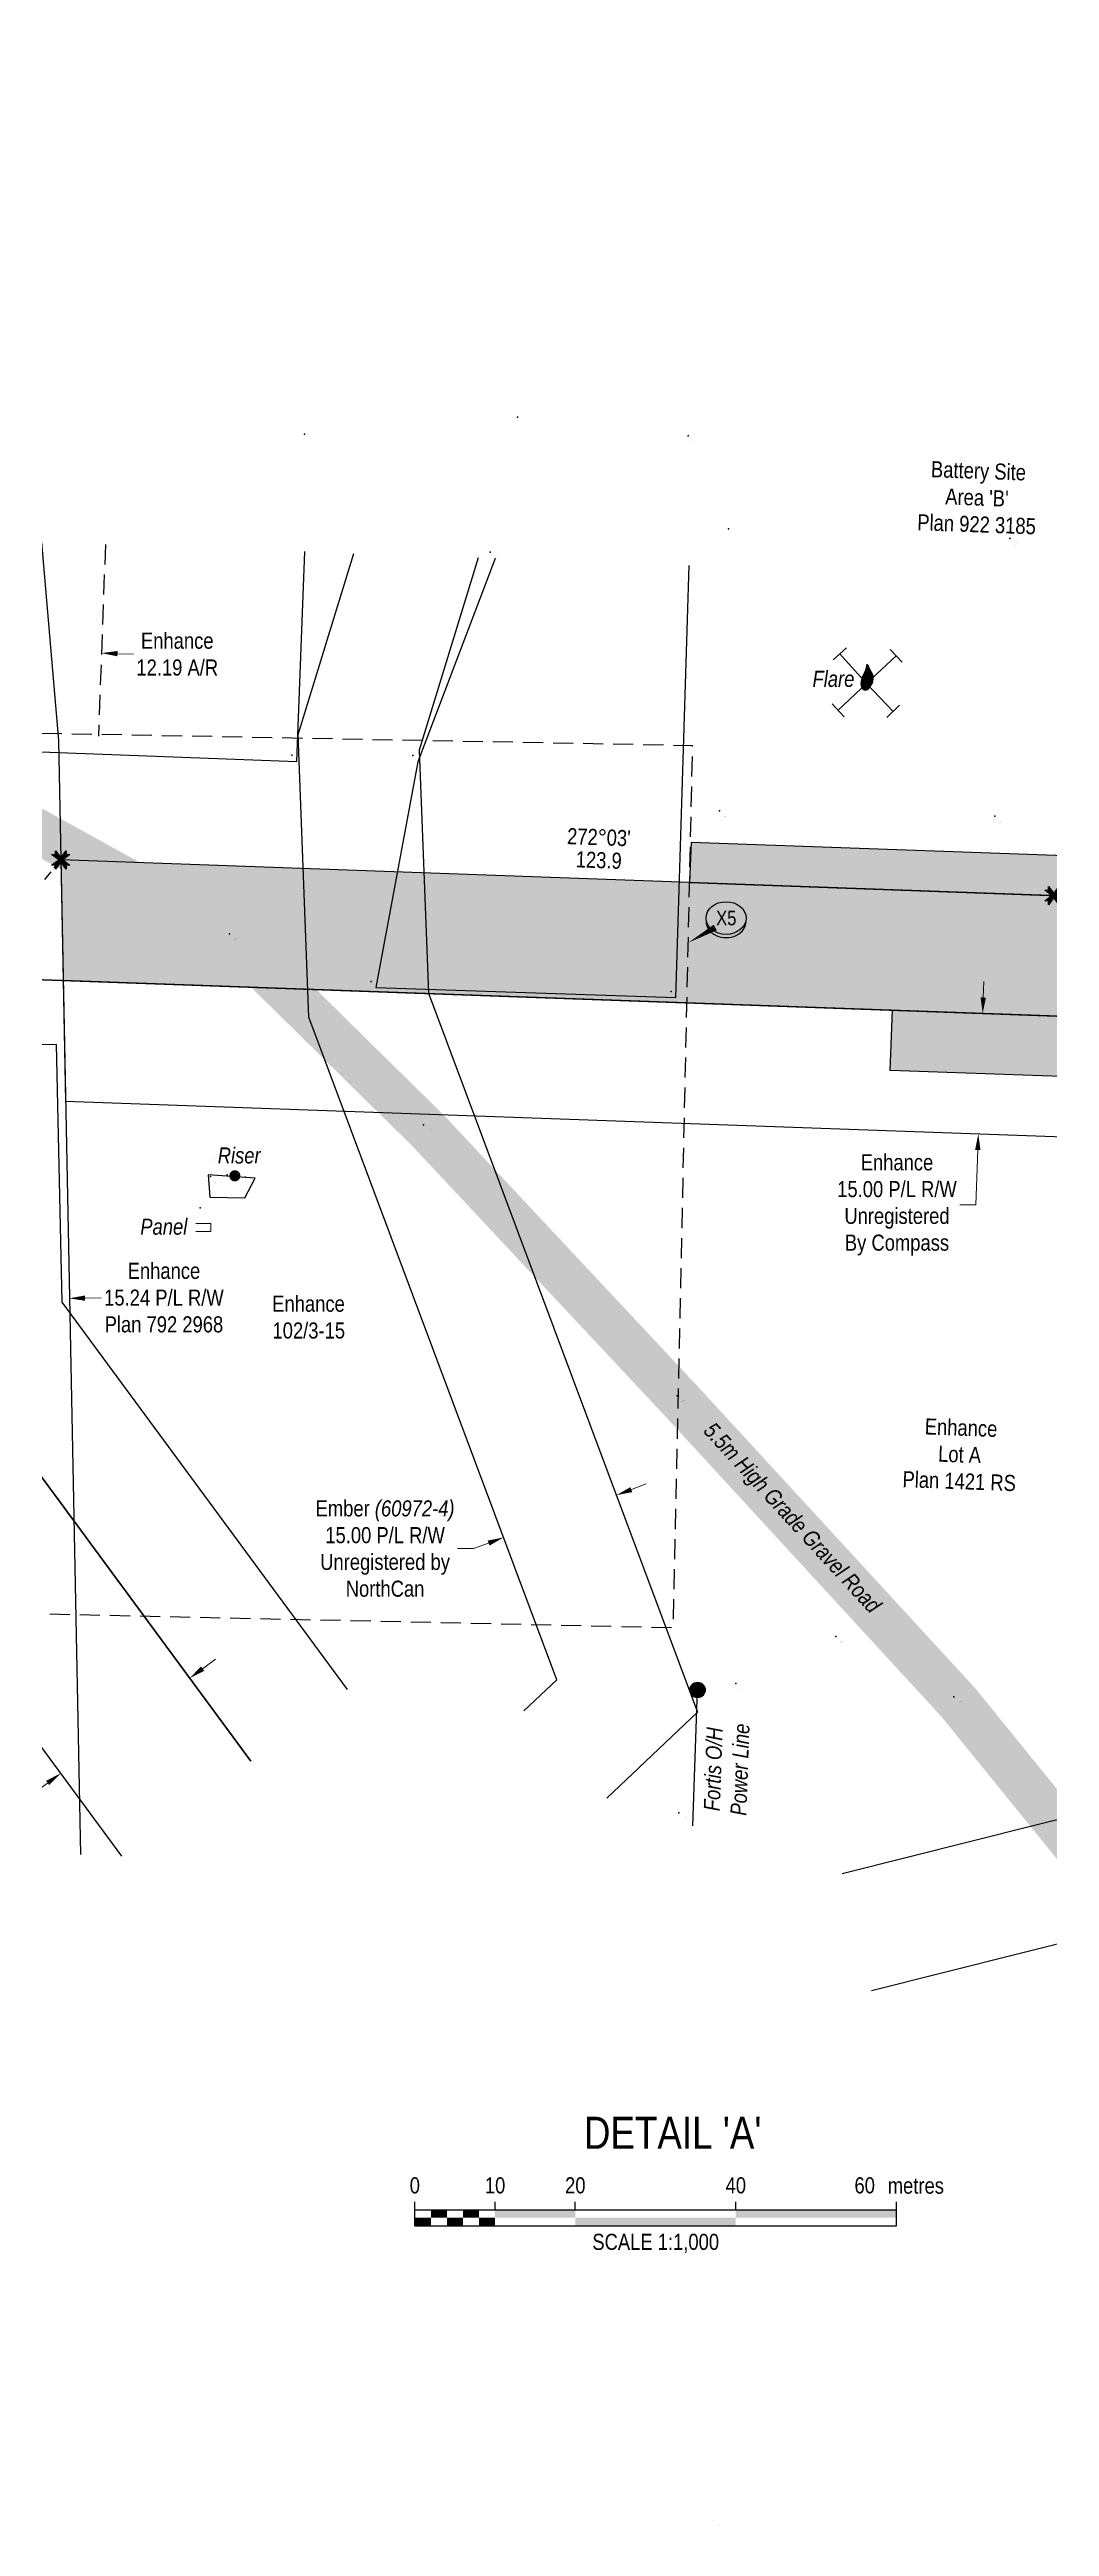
# Model space of a CAD drawing. Extents: x 337432 to 345408, y 5808486 to 5816348.
# Drawn here: x 340868 to 341491, y 5810465 to 5812008 of the extents above; entities that cross this region are included whole.
import ezdxf
from ezdxf.enums import TextEntityAlignment as Align

# ---------------------------------------------------------------- set-up
doc = ezdxf.new("R2010")
doc.units = 0
doc.header["$LTSCALE"] = 5
doc.header["$PDSIZE"] = 0.5
for name, pattern in [('foc-ACCESSROAD', [3.75, 2.5, -1.25]), ('foc-TIELINE', [1.875, 1.25, -0.625]), ('POWERLINE5', [7.8, 2.4, -0.6, 0.6, -0.6, 0.6, -0.6, 2.4])]:
    doc.linetypes.add(name, pattern=pattern)
doc.layers.get('Defpoints').update_dxf_attribs({"color": 9})
for name, color, linetype in [('AS-FENCE', 48, 'foc-FENCE'), ('AS-POWER', 104, 'foc-POWER'), ('AS-POWER-EXISTING', 72, 'POWERLINE5'), ('AS-POWER-T', 104, 'Continuous'), ('AS-ROADS', 254, 'Continuous'), ('AS-SYMBOL', 7, 'Continuous'), ('C-AR', 13, 'foc-ACCESSROAD'), ('C-RW', 13, 'Continuous'), ('C-WS', 13, 'foc-ACCESSROAD'), ('DETAIL-T', 7, 'Continuous'), ('F-RW', 190, 'Continuous'), ('L-BD1', 253, 'Continuous'), ('L-MON', 1, 'Continuous'), ('L-TIE', 7, 'foc-TIELINE'), ('L-TITLEDB', 4, 'Continuous'), ('L-TITLEDB-T', 4, 'Continuous'), ('P-CROSSINGS', 250, 'Continuous'), ('P-IOP2', 10, 'Continuous'), ('P-IOP2-H', 21, 'Continuous'), ('P-LTO2', 14, 'Continuous'), ('P-PROPOSED', 10, 'Continuous'), ('P-PROPOSED-H', 21, 'Continuous'), ('P-TEMP-H2', 41, 'Continuous'), ('P-TEMP-H3', 41, 'Continuous'), ('P-TEMP_WORKSPACE2', 46, 'Continuous'), ('P-TEMP_WORKSPACE3', 46, 'Continuous')]:
    doc.layers.add(name, color=color, linetype=linetype)
for name, color, linetype, lineweight in [('AS-GENERAL', 48, 'Continuous', 18), ('C-AR-T', 13, 'Continuous', 9), ('C-RW-T', 13, 'Continuous', 9), ('C-WS-T', 13, 'Continuous', 9), ('F-RW-T', 190, 'Continuous', 9), ('T-TEXT', 48, 'Continuous', 18)]:
    doc.layers.add(name, color=color, linetype=linetype, lineweight=lineweight)
for name, color, linetype, plot in [('Z-DESCRIPTION-1409-18', 21, 'Continuous', False), ('Z-ELEVATION-1409-18', 21, 'Continuous', False), ('Z-MSPOINT-1409-18', 21, 'Continuous', False), ('Z-POINTNUMBER-1409-18', 21, 'Continuous', False)]:
    doc.layers.add(name, color=color, linetype=linetype, plot=plot)
doc.styles.add('80', font='', dxfattribs={"height": 10})
doc.styles.add('80CG', font='', dxfattribs={"height": 10})
doc.styles.add('80L', font='', dxfattribs={"height": 10})
doc.styles.add('80LS', font='', dxfattribs={"height": 10})
doc.styles.add('Crossing', font='', dxfattribs={"height": 10})
doc.styles.add('DESCRIPTION', font='', dxfattribs={"height": 2.5})
doc.styles.add('ELEVATION', font='', dxfattribs={"height": 2.5})
doc.styles.add('foc-LtypeFont', font='', dxfattribs={"height": 7.35})
doc.styles.add('POINTNUMBER', font='', dxfattribs={"height": 2.5})
doc.styles.get('80').set_extended_font_data('Arial Narrow')
doc.styles.get('80CG').set_extended_font_data('Arial Narrow')
doc.styles.get('80L').set_extended_font_data('Arial Narrow')
doc.styles.get('80LS').set_extended_font_data('Arial Narrow', italic=True)
doc.styles.get('Crossing').set_extended_font_data('Arial Narrow')
doc.styles.get('DESCRIPTION').set_extended_font_data('Arial Narrow')
doc.styles.get('ELEVATION').set_extended_font_data('Arial Narrow')
doc.styles.get('foc-LtypeFont').set_extended_font_data('Arial Narrow')
doc.styles.get('POINTNUMBER').set_extended_font_data('Arial Narrow')
doc.linetypes.add('foc-FENCE', pattern='A,10,-1,["X",foc-LtypeFont,S=0.2,R=0,X=-0.625,Y=-0.75],-1.24', length=12.24)
doc.linetypes.add('foc-POWER', pattern='A,6,-1,["P",foc-LtypeFont,S=0.2,R=0,X=-0.625,Y=-0.75],-1.24,4', length=12.24)
doc.dimstyles.new('Compass 5 000', dxfattribs={"dimscale": 5, "dimtxt": 9, "dimasz": 2, "dimexe": 0.2, "dimexo": 0.0625, "dimgap": 0.5, "dimtad": 0, "dimtih": 1, "dimtoh": 1, "dimzin": 0, "dimdsep": 46, "dimtxsty": '80CG', "dimcen": 0.1, "dimse1": 1, "dimse2": 1, "dimclrd": 256, "dimclrt": 256, "dimaunit": 1, "dimadec": 4, "dimazin": 0, "dimtfac": 0.06, "dimtofl": 0, "dimtmove": 0, "dimatfit": 1, "dimfxl": 0.2, "dimtolj": 1, "dimtzin": 0, "dimlwd": -1, "dimarcsym": 0})

# ---------------------------------------------------------------- blocks, each defined once
blk = doc.blocks.new('POWERPOLE')
h = blk.add_hatch(color=255)
edge = h.paths.add_edge_path()
edge.add_arc((0, 0), 0.96, 0, 360)
at = {"linetype": 'Continuous'}
for p, q in [((0.68, -0.68), (-0.68, 0.68)), ((-0.68, -0.68), (0.68, 0.68))]:
    blk.add_line(p, q, dxfattribs=at)
blk.add_circle((0, 0), 0.96, dxfattribs=at)
blk = doc.blocks.new('*D263')
at = {"layer": 'C-RW-T', "transparency": 16777216}
for p, q in [((340793.8, 5811228.5), (340783.8, 5811228.3)), ((340889.8, 5811230.4), (340899.8, 5811230.6))]:
    blk.add_line(p, q, dxfattribs=at)
for points in [[(340793.7, 5811230.1), (340793.8, 5811226.8), (340803.8, 5811228.7)], [(340889.8, 5811232), (340889.8, 5811228.7), (340879.8, 5811230.2)]]:
    blk.add_solid(points, dxfattribs=at)
at = {"layer": 'Defpoints', "color": 0, "transparency": 16777216}
for p in [(340803.8, 5811228.7), (340809.2, 5810958.1), (340885.2, 5810959.6)]:
    blk.add_point(p, dxfattribs=at)
at = {"layer": 'C-RW-T', "transparency": 16777216, "insert": (340938.9, 5811230.6), "char_height": 10, "attachment_point": 5, "style": '80CG', "bg_fill": 3, "box_fill_scale": 1.1, "bg_fill_color": 256, "bg_fill_true_color": 13158600, "bg_fill_transparency": 0}
blk.add_mtext('\\A1;Enhance\\P15.24 P/L R/W\\PPlan 792 2968', dxfattribs=at)
blk = doc.blocks.new('*D259')
at = {"layer": 'C-RW-T', "transparency": 16777216}
for p, q in [((340963, 5810999.5), (340971, 5811005.4)), ((340866.4, 5810928.3), (340782.9, 5810866.7)), ((340782.9, 5810866.7), (340772.9, 5810866.7))]:
    blk.add_line(p, q, dxfattribs=at)
for points in [[(340962, 5811000.9), (340964, 5810998.2), (340954.9, 5810993.6)], [(340865.4, 5810929.7), (340867.4, 5810927), (340874.5, 5810934.3)]]:
    blk.add_solid(points, dxfattribs=at)
at = {"layer": 'Defpoints', "color": 0, "transparency": 16777216}
for p in [(340954.9, 5810993.6), (341010.5, 5810918.2), (340930, 5810858.9)]:
    blk.add_point(p, dxfattribs=at)
at = {"layer": 'C-RW-T', "transparency": 16777216, "insert": (340733.3, 5810866.7), "char_height": 10, "attachment_point": 5, "style": '80CG', "bg_fill": 3, "box_fill_scale": 1.1, "bg_fill_color": 256, "bg_fill_true_color": 13158600, "bg_fill_transparency": 0}
blk.add_mtext('\\A1;Enhance\\P20.00 P/L R/W\\PPlan 202 2628', dxfattribs=at)
blk = doc.blocks.new('*D260')
at = {"layer": 'C-RW-T', "transparency": 16777216}
for p, q in [((341449.4, 5811417.6), (341449.8, 5811427.6)), ((341446, 5811322.7), (341444.8, 5811288.4)), ((341444.8, 5811288.4), (341434.8, 5811288.4))]:
    blk.add_line(p, q, dxfattribs=at)
for points in [[(341447.8, 5811417.7), (341451.1, 5811417.5), (341449.1, 5811407.6)], [(341444.4, 5811322.7), (341447.7, 5811322.6), (341446.4, 5811332.7)]]:
    blk.add_solid(points, dxfattribs=at)
at = {"layer": 'Defpoints', "color": 0, "transparency": 16777216}
for p in [(341341.5, 5811411.5), (341449.1, 5811407.6), (341338.8, 5811336.5)]:
    blk.add_point(p, dxfattribs=at)
at = {"layer": 'C-RW-T', "transparency": 16777216, "insert": (341395.7, 5811288.4), "char_height": 10, "attachment_point": 5, "style": '80CG', "bg_fill": 3, "box_fill_scale": 1.1, "bg_fill_color": 256, "bg_fill_true_color": 13158600, "bg_fill_transparency": 0}
blk.add_mtext('\\A1;Enhance \\P15.00 P/L R/W\\PUnregistered \\PBy Compass', dxfattribs=at)
blk = doc.blocks.new('FLARE')
h = blk.add_hatch(color=255)
h.dxf.hatch_style = 1
h.paths.add_polyline_path([(0.16, 2.41, 0.114147), (0.13, 2.43), (0.11, 2.44, 0.261551), (0.01, 2.42), (0, 2.41, 0.131268), (-0.03, 2.37), (-0.04, 2.35, 0.041497), (-0.05, 2.33), (-0.05, 2.29, 0.015174), (-0.05, 2.29), (-0.06, 2.24, 0.004376), (-0.06, 2.24), (-0.07, 2.18), (-0.08, 2.11), (-0.09, 2.05), (-0.1, 1.98), (-0.12, 1.91), (-0.14, 1.83), (-0.17, 1.76), (-0.19, 1.68), (-0.22, 1.61), (-0.26, 1.53), (-0.29, 1.46), (-0.32, 1.39), (-0.36, 1.32), (-0.39, 1.25, 0.000505), (-0.39, 1.25), (-0.43, 1.18, 0.002398), (-0.43, 1.18), (-0.46, 1.1, 0.004177), (-0.46, 1.1), (-0.5, 1.03, 0.005735), (-0.5, 1.03), (-0.53, 0.95, 0.006994), (-0.53, 0.95), (-0.56, 0.87, 0.00791), (-0.57, 0.87), (-0.6, 0.78, 0.008323), (-0.6, 0.78), (-0.63, 0.69, 0.008095), (-0.63, 0.68), (-0.66, 0.59, 0.008067), (-0.66, 0.59), (-0.68, 0.49, 0.008387), (-0.68, 0.49), (-0.7, 0.39, 0.009056), (-0.71, 0.38), (-0.72, 0.28, 0.010123), (-0.72, 0.28), (-0.74, 0.18, 0.011689), (-0.74, 0.18), (-0.75, 0.08, 0.013925), (-0.75, 0.08), (-0.75, -0.02, 0.016488), (-0.75, -0.02), (-0.75, -0.11, 0.017255), (-0.75, -0.12), (-0.74, -0.2, 0.01735), (-0.74, -0.2), (-0.73, -0.28, 0.017311), (-0.73, -0.29), (-0.71, -0.36, 0.01715), (-0.71, -0.36), (-0.69, -0.43, 0.016886), (-0.69, -0.44), (-0.66, -0.5, 0.016546), (-0.66, -0.5), (-0.63, -0.56, 0.016164), (-0.63, -0.56), (-0.6, -0.61, 0.016329), (-0.6, -0.62), (-0.57, -0.66, 0.018828), (-0.57, -0.67), (-0.54, -0.71, 0.022087), (-0.53, -0.71), (-0.5, -0.75, 0.025345), (-0.49, -0.76), (-0.46, -0.78, 0.028234), (-0.45, -0.79), (-0.42, -0.82, 0.030298), (-0.41, -0.82), (-0.37, -0.84, 0.031129), (-0.36, -0.85), (-0.32, -0.86, 0.030544), (-0.31, -0.87), (-0.27, -0.88, 0.028465), (-0.26, -0.88), (-0.22, -0.89, 0.025311), (-0.21, -0.89), (-0.16, -0.89, 0.02283), (-0.15, -0.89), (-0.11, -0.89, 0.021226), (-0.1, -0.89), (-0.05, -0.88, 0.020401), (-0.04, -0.88), (0, -0.87, 0.020299), (0.01, -0.87), (0.05, -0.85, 0.020911), (0.06, -0.85), (0.11, -0.83, 0.022277), (0.11, -0.83), (0.15, -0.81, 0.023712), (0.16, -0.8), (0.2, -0.78, 0.022408), (0.21, -0.78), (0.24, -0.75, 0.01993), (0.25, -0.74), (0.28, -0.72, 0.017146), (0.28, -0.71), (0.31, -0.68, 0.014211), (0.32, -0.68), (0.35, -0.64, 0.011221), (0.35, -0.64), (0.37, -0.61, 0.008212), (0.38, -0.61), (0.4, -0.57, 0.005172), (0.4, -0.57), (0.42, -0.54, 0.002523), (0.43, -0.54), (0.45, -0.5, 0.001671), (0.45, -0.5), (0.47, -0.47, 0.001229), (0.47, -0.47), (0.49, -0.44, 0.00075), (0.49, -0.44), (0.51, -0.41, 0.00026), (0.51, -0.41), (0.54, -0.37), (0.56, -0.34), (0.58, -0.3), (0.61, -0.27), (0.63, -0.23, 0.001311), (0.63, -0.23), (0.66, -0.19, 0.003726), (0.66, -0.19), (0.69, -0.15, 0.006065), (0.69, -0.14), (0.72, -0.1, 0.008452), (0.72, -0.1), (0.74, -0.05, 0.010991), (0.75, -0.05), (0.77, 0, 0.013767), (0.77, 0), (0.79, 0.05, 0.016839), (0.8, 0.05), (0.81, 0.1, 0.019104), (0.82, 0.11), (0.83, 0.15, 0.016987), (0.83, 0.16), (0.84, 0.21, 0.013636), (0.84, 0.21), (0.85, 0.26, 0.010244), (0.85, 0.27), (0.86, 0.31, 0.006846), (0.86, 0.32), (0.86, 0.37, 0.003419), (0.86, 0.37), (0.86, 0.41), (0.87, 0.46), (0.87, 0.5), (0.88, 0.54), (0.88, 0.59), (0.89, 0.63, 0.001278), (0.89, 0.63), (0.89, 0.67, 0.004735), (0.89, 0.67), (0.9, 0.71, 0.008354), (0.9, 0.72), (0.9, 0.76, 0.012059), (0.9, 0.76), (0.9, 0.8, 0.015712), (0.9, 0.81), (0.9, 0.85, 0.018457), (0.9, 0.85), (0.9, 0.89, 0.018102), (0.9, 0.9), (0.89, 0.94, 0.016533), (0.89, 0.95), (0.88, 0.99, 0.014576), (0.88, 0.99), (0.87, 1.03, 0.012435), (0.86, 1.04), (0.85, 1.08, 0.010283), (0.85, 1.09), (0.83, 1.13, 0.00824), (0.83, 1.13), (0.81, 1.18, 0.00638), (0.81, 1.18), (0.78, 1.23, 0.004735), (0.78, 1.23), (0.76, 1.29, 0.003388), (0.75, 1.29), (0.73, 1.34, 0.002345), (0.73, 1.34), (0.7, 1.4, 0.001492), (0.7, 1.4), (0.67, 1.46, 0.000746), (0.67, 1.46), (0.63, 1.51), (0.6, 1.57), (0.57, 1.62), (0.55, 1.68), (0.52, 1.73), (0.49, 1.78), (0.47, 1.83), (0.45, 1.87), (0.42, 1.92), (0.4, 1.97), (0.38, 2.02), (0.35, 2.08, 0.000332), (0.35, 2.08), (0.33, 2.13, 0.001849), (0.33, 2.13), (0.3, 2.19, 0.0038), (0.3, 2.19), (0.27, 2.24, 0.006473), (0.27, 2.24), (0.25, 2.29, 0.010865), (0.24, 2.3), (0.22, 2.34, 0.019524), (0.22, 2.34), (0.19, 2.38, 0.041077), (0.18, 2.39)])
at = {"color": 48, "flags": 128}
for points in [[(0.11, -0.72), (0.07, -0.74), (0.03, -0.76), (-0.02, -0.77), (-0.07, -0.78), (-0.11, -0.79), (-0.16, -0.79), (-0.2, -0.79), (-0.25, -0.78), (-0.29, -0.77), (-0.32, -0.76), (-0.36, -0.74), (-0.4, -0.71), (-0.43, -0.68), (-0.46, -0.65), (-0.49, -0.61), (-0.52, -0.56), (-0.54, -0.51), (-0.57, -0.46), (-0.59, -0.4), (-0.61, -0.33), (-0.63, -0.26), (-0.64, -0.19), (-0.65, -0.11), (-0.65, -0.02), (-0.65, 0.07), (-0.64, 0.17), (-0.63, 0.27), (-0.61, 0.36), (-0.58, 0.46), (-0.56, 0.56), (-0.53, 0.66), (-0.5, 0.75), (-0.47, 0.83), (-0.44, 0.91), (-0.41, 0.99), (-0.37, 1.06), (-0.34, 1.13), (-0.3, 1.2), (-0.27, 1.27), (-0.23, 1.34), (-0.2, 1.42), (-0.16, 1.49), (-0.13, 1.57), (-0.1, 1.65), (-0.07, 1.73), (-0.04, 1.8), (-0.02, 1.88), (0, 1.96), (0.01, 2.03), (0.02, 2.1), (0.03, 2.17), (0.04, 2.22), (0.05, 2.27), (0.05, 2.31), (0.06, 2.34), (0.08, 2.35), (0.09, 2.34), (0.11, 2.32), (0.13, 2.29), (0.16, 2.25), (0.18, 2.2), (0.21, 2.14), (0.24, 2.09), (0.26, 2.03), (0.29, 1.98), (0.31, 1.93), (0.33, 1.88), (0.36, 1.83), (0.38, 1.78), (0.41, 1.73), (0.43, 1.68), (0.46, 1.63), (0.49, 1.58), (0.52, 1.52), (0.55, 1.47), (0.58, 1.41), (0.61, 1.35), (0.64, 1.3), (0.67, 1.24), (0.69, 1.19), (0.72, 1.14), (0.74, 1.09), (0.75, 1.05), (0.77, 1), (0.78, 0.96), (0.79, 0.92), (0.8, 0.88), (0.8, 0.84), (0.8, 0.8), (0.8, 0.76), (0.8, 0.72), (0.79, 0.68), (0.79, 0.64), (0.78, 0.6), (0.78, 0.56), (0.77, 0.51), (0.77, 0.47), (0.76, 0.42), (0.76, 0.37), (0.76, 0.33), (0.75, 0.28), (0.74, 0.23), (0.73, 0.18), (0.72, 0.13), (0.7, 0.09), (0.68, 0.04), (0.66, 0), (0.63, -0.05), (0.61, -0.09), (0.58, -0.13), (0.55, -0.17), (0.53, -0.21), (0.5, -0.25), (0.48, -0.28), (0.45, -0.32), (0.43, -0.35), (0.41, -0.38), (0.39, -0.42), (0.37, -0.45), (0.34, -0.48), (0.32, -0.51), (0.3, -0.55), (0.27, -0.58), (0.24, -0.61), (0.21, -0.64), (0.18, -0.67), (0.15, -0.7)], [(0.02, -0.75), (-0.01, -0.76), (-0.03, -0.77), (-0.05, -0.78), (-0.08, -0.78), (-0.11, -0.79), (-0.13, -0.79), (-0.16, -0.79), (-0.18, -0.78), (-0.2, -0.78), (-0.23, -0.77), (-0.25, -0.76), (-0.26, -0.74), (-0.28, -0.73), (-0.3, -0.71), (-0.32, -0.69), (-0.33, -0.66), (-0.35, -0.63), (-0.36, -0.6), (-0.37, -0.57), (-0.39, -0.53), (-0.4, -0.49), (-0.4, -0.45), (-0.41, -0.41), (-0.41, -0.36), (-0.41, -0.31), (-0.4, -0.25), (-0.39, -0.2), (-0.38, -0.14), (-0.37, -0.09), (-0.36, -0.03), (-0.34, 0.02), (-0.32, 0.07), (-0.31, 0.12), (-0.29, 0.16), (-0.27, 0.21), (-0.25, 0.25), (-0.23, 0.29), (-0.21, 0.33), (-0.19, 0.37), (-0.17, 0.41), (-0.15, 0.45), (-0.14, 0.49), (-0.12, 0.53), (-0.1, 0.58), (-0.08, 0.62), (-0.07, 0.66), (-0.06, 0.71), (-0.05, 0.75), (-0.04, 0.79), (-0.03, 0.83), (-0.03, 0.87), (-0.02, 0.9), (-0.02, 0.93), (-0.01, 0.95), (-0.01, 0.96), (0, 0.97), (0.01, 0.96), (0.02, 0.95), (0.03, 0.94), (0.04, 0.91), (0.06, 0.88), (0.07, 0.86), (0.09, 0.82), (0.1, 0.79), (0.12, 0.76), (0.13, 0.74), (0.14, 0.71), (0.16, 0.68), (0.17, 0.65), (0.18, 0.63), (0.2, 0.6), (0.21, 0.57), (0.23, 0.54), (0.25, 0.51), (0.26, 0.47), (0.28, 0.44), (0.3, 0.41), (0.31, 0.38), (0.33, 0.35), (0.34, 0.32), (0.36, 0.29), (0.37, 0.27), (0.38, 0.24), (0.39, 0.22), (0.39, 0.19), (0.4, 0.17), (0.4, 0.15), (0.41, 0.13), (0.41, 0.1), (0.41, 0.08), (0.4, 0.06), (0.4, 0.04), (0.4, 0.01), (0.39, -0.01), (0.39, -0.03), (0.39, -0.06), (0.39, -0.08), (0.38, -0.11), (0.38, -0.14), (0.38, -0.16), (0.38, -0.19), (0.37, -0.22), (0.37, -0.24), (0.36, -0.27), (0.35, -0.3), (0.34, -0.32), (0.32, -0.35), (0.31, -0.37), (0.3, -0.4), (0.28, -0.42), (0.27, -0.44), (0.25, -0.46), (0.24, -0.48), (0.22, -0.5), (0.21, -0.52), (0.2, -0.54), (0.19, -0.56), (0.17, -0.58), (0.16, -0.6), (0.15, -0.61), (0.14, -0.63), (0.12, -0.65), (0.11, -0.67), (0.09, -0.69), (0.08, -0.7), (0.06, -0.72), (0.04, -0.74)]]:
    blk.add_lwpolyline(points, close=True, dxfattribs=at)
blk = doc.blocks.new('TEMP')
h = blk.add_hatch(color=255)
h.dxf.hatch_style = 1
h.paths.add_polyline_path([(0, 0.25), (-0.67, 1.15), (-0.67, 0.67), (-1.15, 0.67), (-0.25, 0), (-1.15, -0.67), (-0.67, -0.67), (-0.67, -1.15), (0, -0.25), (0.67, -1.15), (0.67, -0.67), (1.15, -0.67), (0.25, 0), (1.15, 0.67), (0.67, 0.67), (0.67, 1.15)])
h.paths.add_polyline_path([(0.57, 0.85), (0.57, 0.57), (0.85, 0.57), (0.08, 0), (0.85, -0.57), (0.57, -0.57), (0.57, -0.85), (0, -0.08), (-0.57, -0.85), (-0.57, -0.57), (-0.85, -0.57), (-0.08, 0), (-0.85, 0.57), (-0.57, 0.57), (-0.57, 0.85), (0, 0.08)], flags=16)
h = blk.add_hatch(color=1)
h.dxf.hatch_style = 1
h.paths.add_polyline_path([(0, 0.08), (-0.57, 0.85), (-0.57, 0.57), (-0.85, 0.57), (-0.08, 0), (-0.85, -0.57), (-0.57, -0.57), (-0.57, -0.85), (0, -0.08), (0.57, -0.85), (0.57, -0.57), (0.85, -0.57), (0.08, 0), (0.85, 0.57), (0.57, 0.57), (0.57, 0.85)])
at = {"color": 1}
for p, q in [((-0.08, 0), (0.08, 0)), ((0, 0.08), (0, -0.08))]:
    blk.add_line(p, q, dxfattribs=at)
at = {"color": 255, "flags": 128}
blk.add_lwpolyline([(-0.25, 0), (-1.15, 0.67), (-0.67, 0.67), (-0.67, 1.15), (0, 0.25), (0.67, 1.15), (0.67, 0.67), (1.15, 0.67), (0.25, 0), (1.15, -0.67), (0.67, -0.67), (0.67, -1.15), (0, -0.25), (-0.67, -1.15), (-0.67, -0.67), (-1.15, -0.67)], close=True, dxfattribs=at)
at = {"color": 1, "flags": 128}
blk.add_lwpolyline([(-0.08, 0), (-0.85, 0.57), (-0.57, 0.57), (-0.57, 0.85), (0, 0.08), (0.57, 0.85), (0.57, 0.57), (0.85, 0.57), (0.08, 0), (0.85, -0.57), (0.57, -0.57), (0.57, -0.85), (0, -0.08), (-0.57, -0.85), (-0.57, -0.57), (-0.85, -0.57)], close=True, dxfattribs=at)
blk = doc.blocks.new('xing2')
h = blk.add_hatch(color=50)
h.dxf.hatch_style = 1
edge = h.paths.add_edge_path()
edge.add_ellipse((0, 0), major_axis=(-12.5, 0), ratio=0.816297, start_angle=0, end_angle=360)
h = blk.add_hatch(color=250)
h.dxf.hatch_style = 1
edge = h.paths.add_edge_path()
edge.add_ellipse((0, -2), major_axis=(-12.5, 0), ratio=0.816297, start_angle=0, end_angle=180)
edge.add_line((12.5, -2), (12.5, 0))
edge.add_ellipse((0, 0), major_axis=(-12.5, 0), ratio=0.816297, start_angle=0, end_angle=180, ccw=False)
edge.add_line((-12.5, 0), (-12.5, -2))
at = {"color": 250}
blk.add_ellipse((0, 0), major_axis=(-12.5, 0), ratio=0.816297, dxfattribs=at)
blk.add_ellipse((0, -2), major_axis=(-12.5, 0), ratio=0.816297, start_param=0, end_param=3.141593, dxfattribs=at)
at = {"color": 250, "style": 'Crossing'}
blk.add_attdef('CROSSING', text='', height=9, dxfattribs=at).set_placement((0.1, 0), align=Align.MIDDLE_CENTER)
at = {"color": 250, "style": 'Crossing', "flags": 1}
for tag, p in [('OWNER', (0.1, -12.5)), ('DESCRIPTION', (0.1, -25.8)), ('LOCATION', (0.1, -39.3)), ('DWG_REF', (0.1, -52.8))]:
    blk.add_attdef(tag, text='', height=9, dxfattribs=at).set_placement(p, align=Align.MIDDLE_CENTER)
blk = doc.blocks.new('*U47')
at = {"color": 72}
blk.add_line((0.82, 0.74), (-0.82, -0.74), dxfattribs=at)
at = {"layer": 'AS-SYMBOL', "color": 72, "flags": 128}
blk.add_lwpolyline([(3.32, -3.7), (0, 0)], dxfattribs=at)
blk = doc.blocks.new('*U58')
at = {"color": 72}
blk.add_line((-0.75, 0.8), (0.75, -0.8), dxfattribs=at)
at = {"layer": 'AS-SYMBOL', "color": 72, "flags": 128}
blk.add_lwpolyline([(3.54, 3.33), (0, 0)], dxfattribs=at)
blk = doc.blocks.new('*U59')
at = {"color": 72}
blk.add_line((-0.79, -0.76), (0.79, 0.76), dxfattribs=at)
at = {"layer": 'AS-SYMBOL', "color": 72, "flags": 128}
blk.add_lwpolyline([(-3.32, 3.46), (0, 0)], dxfattribs=at)
blk = doc.blocks.new('*U60')
at = {"color": 72}
blk.add_line((0.75, -0.8), (-0.75, 0.8), dxfattribs=at)
at = {"layer": 'AS-SYMBOL', "color": 72, "flags": 128}
blk.add_lwpolyline([(-3.69, -3.46), (0, 0)], dxfattribs=at)
blk = doc.blocks.new('RISER')
h = blk.add_hatch(color=255)
h.dxf.hatch_style = 1
edge = h.paths.add_edge_path()
edge.add_arc((0, 0), 0.7, 0, 360)
blk.add_hatch(color=48).paths.add_polyline_path([(0.58, -0.15), (-0.58, -0.15, 0.774597)])
at = {"color": 48}
blk.add_line((-0.58, -0.15), (0.58, -0.15), dxfattribs=at)
blk.add_circle((0, 0), 0.6, dxfattribs=at)
blk = doc.blocks.new('*D268')
at = {"layer": 'C-AR-T', "transparency": 16777216}
for p, q in [((340829.1, 5811634.7), (340819.1, 5811635)), ((340909.9, 5811631.7), (340919.9, 5811631.4))]:
    blk.add_line(p, q, dxfattribs=at)
for points in [[(340829.1, 5811636.3), (340829, 5811633), (340839, 5811634.3)], [(340910, 5811633.4), (340909.9, 5811630.1), (340900, 5811632.1)]]:
    blk.add_solid(points, dxfattribs=at)
at = {"layer": 'Defpoints', "color": 0, "transparency": 16777216}
for p in [(340838.6, 5811622.8), (340899.5, 5811620.6), (340900, 5811632.1)]:
    blk.add_point(p, dxfattribs=at)
at = {"layer": 'C-AR-T', "transparency": 16777216, "insert": (340947.2, 5811631.4), "char_height": 10, "attachment_point": 5, "style": '80CG'}
blk.add_mtext('\\A1;Enhance\\P12.19 A/R', dxfattribs=at)
blk = doc.blocks.new('*D271')
at = {"layer": 'Defpoints', "color": 0, "transparency": 16777216}
for p in [(341150.6, 5811081.3), (341228.9, 5811085.8), (341158.7, 5811059.5)]:
    blk.add_point(p, dxfattribs=at)
at = {"layer": 'F-RW-T', "transparency": 16777216}
for p, q in [((341230.2, 5811111.1), (341239.5, 5811114.6)), ((341131.8, 5811074.3), (341121.8, 5811074.3)), ((341141.2, 5811077.8), (341131.8, 5811074.3))]:
    blk.add_line(p, q, dxfattribs=at)
for points in [[(341229.6, 5811112.6), (341230.7, 5811109.5), (341220.8, 5811107.6)], [(341140.6, 5811079.3), (341141.8, 5811076.2), (341150.6, 5811081.3)]]:
    blk.add_solid(points, dxfattribs=at)
at = {"layer": 'F-RW-T', "transparency": 16777216, "insert": (341076.7, 5811074.3), "char_height": 10, "attachment_point": 5, "style": '80CG'}
blk.add_mtext('\\A1;Ember{\\fArial Narrow|b0|i1|c0|p34; (60972-4)}\\P15.00 P/L R/W\\PUnregistered by\\PNorthCan', dxfattribs=at)
blk = doc.blocks.new('*U32')
at = {"color": 0}
for p, q in [((-150, 0), (-150, 15)), ((-150, 10), (150.2, 10)), ((-150, 0), (150.2, 0)), ((-100, 10), (-100, 15)), ((-50, 10), (-50, 15)), ((50, 10), (50, 15)), ((150.2, 0), (150.2, 15))]:
    blk.add_line(p, q, dxfattribs=at)
for points in [[(-150, 5), (-140, 5), (-150, 0), (-140, 0)], [(-140, 10), (-130, 10), (-140, 5), (-130, 5)], [(-130, 5), (-120, 5), (-130, 0), (-120, 0)], [(-120, 10), (-110, 10), (-120, 5), (-110, 5)], [(-110, 5), (-100, 5), (-110, 0), (-100, 0)], [(-100, 10), (-50, 10), (-100, 5), (-50, 5)], [(-50, 5), (50, 5), (-50, 0), (50, 0)], [(50, 10), (150.2, 10), (50, 5), (150.2, 5)]]:
    blk.add_solid(points, dxfattribs=at)
at = {"color": 0, "style": '80'}
blk.add_text('metres', height=10, dxfattribs=at).set_placement((162.2, 20), align=Align.CENTER)
at = {"color": 0, "char_height": 10, "style": '80'}
for s, insert, attachment_point in [('0', (-150, 30.2), 2), ('10', (-100, 30.2), 2), ('20', (-50, 30.2), 2), ('40', (50, 30.2), 2), ('60', (136.7, 30.2), 3), ('SCALE 1:1,000', (0.1, -5), 2)]:
    blk.add_mtext(s, dxfattribs=dict(at, insert=insert, attachment_point=attachment_point))

msp = doc.modelspace()

# ---------------------------------------------------------------- hatches: boundary and pattern name
at = {"layer": 'P-IOP2-H'}
h = msp.add_hatch(color=256, dxfattribs=at)
h.dxf.hatch_style = 1
h.paths.add_polyline_path([(341633.875, 5811400.98), (341777.076, 5811395.837), (342005.283, 5811542.113), (342008.048, 5811623.084), (341983.089, 5811616.953), (341756.344, 5811471.614), (340874.604, 5811503.276), (340876.089, 5811428.191)])
at = {"layer": 'P-PROPOSED-H'}
h = msp.add_hatch(color=256, dxfattribs=at)
h.dxf.hatch_style = 1
h.paths.add_polyline_path([(341698.893, 5810656.513), (341773.841, 5810654.156), (341790.118, 5811157.223), (341633.875, 5811400.98), (341777.076, 5811395.837), (342013.07, 5811547.105), (342213.804, 5811596.417), (342442.996, 5811572.635), (342450.735, 5811647.219), (342208.575, 5811672.346), (341983.089, 5811616.953), (341756.344, 5811471.614), (340874.604, 5811503.276), (340876.089, 5811428.191), (341542.712, 5811404.253), (341714.417, 5811136.373)])
at = {"layer": 'P-TEMP-H2'}
h = msp.add_hatch(color=256, dxfattribs=at)
h.dxf.hatch_style = 1
h.paths.add_polyline_path([(341266.477, 5811489.205), (341645.465, 5811475.595), (341646.362, 5811500.574), (341267.374, 5811514.183)])
at = {"layer": 'P-TEMP-H3'}
h = msp.add_hatch(color=256, dxfattribs=at)
h.dxf.hatch_style = 1
h.paths.add_polyline_path([(341663.826, 5810732.288), (341676.568, 5811125.946), (341521.744, 5811367.49), (341391.496, 5811372.167), (341392.841, 5811409.635), (341542.712, 5811404.253), (341714.417, 5811136.373), (341701.298, 5810731.075)])

# ---------------------------------------------------------------- linework, layer by layer
at = {"layer": 'AS-FENCE', "flags": 128}
for points in [[(340598.085, 5811580.519), (341021.634, 5811564.612), (341026.791, 5811695.312)], [(341145.217, 5811691.001), (341097.059, 5811564.442), (341071.019, 5811423.842), (341257.919, 5811417.492), (341266.22, 5811686.595)]]:
    msp.add_lwpolyline(points, dxfattribs=at)
msp.add_lwpolyline([(340989.206, 5811292.888), (340995.665, 5811305.011), (340966.403, 5811307.148), (340967.545, 5811293.298)], close=True, dxfattribs=at)
at = {"layer": 'AS-GENERAL'}
msp.add_lwpolyline([(340956.705, 5811276.792), (340968.143, 5811276.811), (340968.151, 5811271.897), (340956.713, 5811271.878)], close=True, dxfattribs=at)
at = {"layer": 'AS-POWER', "flags": 128}
msp.add_lwpolyline([(341268.393, 5810901.64), (341271.379, 5810986.282)], dxfattribs=at)
at = {"layer": 'AS-ROADS', "const_width": 27.5, "flags": 128}
msp.add_lwpolyline([(340598.251, 5811546.413), (340770.099, 5811540.177), (340859.339, 5811521.592), (340982.764, 5811453.512), (341103.644, 5811334.517), (341261.629, 5811165.832), (341434.059, 5810978.357), (341526.709, 5810864.167), (341566.984, 5810746.802), (341567.86, 5810708.406)], dxfattribs=at)
at = {"layer": 'C-AR', "flags": 128}
msp.add_lwpolyline([(340902.422, 5811699.84), (340898.07, 5811580.316)], dxfattribs=at)
at = {"layer": 'C-RW', "flags": 128}
for points in [[(340862.648, 5811701.288), (340873.134, 5811577.572), (340886.861, 5810883.748)], [(340992.966, 5810942.007), (340800.934, 5811202.513), (340796.946, 5811386.726), (340796.946, 5811386.726), (340696.992, 5811384.562), (340696.992, 5811384.562), (340701.665, 5811168.684), (340912.49, 5810882.684)], [(341053.323, 5810986.499), (340875.386, 5811227.884), (340871.912, 5811388.349), (340796.946, 5811386.726), (340800.934, 5811202.513), (340992.966, 5810942.007)], [(342597.271, 5811182.047), (341361.57, 5810871.75)], [(342597.271, 5811182.047), (341361.57, 5810871.75)], [(341379.833, 5810799.024), (342615.533, 5811109.321)], [(341379.833, 5810799.024), (342615.533, 5811109.321)]]:
    msp.add_lwpolyline(points, dxfattribs=at)
msp.add_lwpolyline([(341542.712, 5811404.253), (340876.089, 5811428.191), (340877.575, 5811353.089), (341534.623, 5811329.495)], close=True, dxfattribs=at)
at = {"layer": 'C-WS', "flags": 128}
msp.add_lwpolyline([(340716.904, 5811584.793), (340703.074, 5811037.208), (341256.254, 5811025.116), (341268.354, 5811574.429)], close=True, dxfattribs=at)
at = {"layer": 'F-RW', "flags": 128}
for points in [[(341163.262, 5810973.278), (341183.728, 5810992.66), (341029.225, 5811405.384), (341022.578, 5811581.408), (341057.155, 5811694.207)], [(341134.734, 5811691.382), (341098.003, 5811571.558), (341103.715, 5811420.326), (341271.399, 5810972.392), (341214.833, 5810918.822)]]:
    msp.add_lwpolyline(points, dxfattribs=at)
at = {"layer": 'L-TIE'}
msp.add_line((340645.079, 5811222.473), (340874.604, 5811503.276), dxfattribs=at)
at = {"layer": 'L-TITLEDB', "flags": 128}
for points in [[(340862.075, 5811701.309), (340851.974, 5811429.057), (342000.014, 5811387.832), (342021.195, 5812008.044)], [(341976.742, 5810647.776), (342000.014, 5811387.832), (340851.974, 5811429.057), (340862.075, 5811701.309)]]:
    msp.add_lwpolyline(points, dxfattribs=at)
at = {"layer": 'P-CROSSINGS', "flags": 128}
msp.add_lwpolyline([(341265.651, 5811451.718, 0, 3.998, 0), (341282.452, 5811461.208, 1.999, 1.999, 0)], format="xyseb", dxfattribs=at)
at = {"layer": 'P-IOP2'}
msp.add_lwpolyline([(341633.875, 5811400.98), (341777.076, 5811395.837), (342005.283, 5811542.113), (342008.048, 5811623.084), (341983.089, 5811616.953), (341756.344, 5811471.614), (340874.604, 5811503.276), (340876.089, 5811428.191), (341633.875, 5811400.98)], close=True, dxfattribs=at)
at = {"layer": 'P-LTO2'}
msp.add_lwpolyline([(341633.875, 5811400.98), (341777.076, 5811395.837), (342005.283, 5811542.113), (342008.048, 5811623.084), (341983.089, 5811616.953), (341756.344, 5811471.614), (340874.604, 5811503.276), (340876.089, 5811428.191), (341633.875, 5811400.98)], close=True, dxfattribs=at)
at = {"layer": 'P-TEMP_WORKSPACE2'}
msp.add_lwpolyline([(341266.477, 5811489.205), (341645.465, 5811475.595), (341646.362, 5811500.574), (341267.374, 5811514.183)], close=True, dxfattribs=at)
at = {"layer": 'P-TEMP_WORKSPACE3'}
msp.add_lwpolyline([(341663.826, 5810732.288), (341676.568, 5811125.946), (341521.744, 5811367.49), (341391.496, 5811372.167), (341392.841, 5811409.635), (341542.712, 5811404.253), (341714.417, 5811136.373), (341701.298, 5810731.075)], close=True, dxfattribs=at)
at = {"layer": 'Z-MSPOINT-1409-18'}
for p in [(341159.195, 5811779.12, 4552.088), (341026.485, 5811768.547, 4550.548), (341265.604, 5811767.412, 4547.466), (341142.236, 5811694.951, 4550.502), (341290.65, 5811709.479, 4547.071), (341466.044, 5811703.462, 4544.71), (341373.754, 5811616.963, 4545.05), (341018.589, 5811568.437, 4553.404), (341094.031, 5811568.267, 4553.304), (341285.139, 5811533.759, 4547.386), (341456.752, 5811530.469, 4545.655), (340979.71, 5811457.312, 4556.42), (341067.985, 5811427.635, 4555.94), (341254.927, 5811421.284, 4551.318), (341100.617, 5811338.29, 4555.315), (340966.727, 5811319.976, 4558.226), (340983.416, 5811319.311, 4558.016), (340995.999, 5811317.791, 4557.566), (340967.847, 5811306.118, 4558.451), (340978.21, 5811307.098, 4558.956), (340989.517, 5811305.673, 4558.096), (340961.541, 5811286.499, 4558.201), (341258.638, 5811169.567, 4556.51), (341357.625, 5811019.619, 4558.201), (341295.236, 5810990.217, 4554.359), (341431.106, 5810982.05, 4558.221), (341259.803, 5810909.804, 4552.623)]:
    msp.add_point(p, dxfattribs=at)

# ---------------------------------------------------------------- block references
at = {"layer": 'AS-POWER-EXISTING', "xscale": 4.998911300000001, "yscale": 4.998911300000001, "zscale": 4.998911300000001}
msp.add_blockref('POWERPOLE', (341271.379, 5810986.282), dxfattribs=at)
at = {"layer": 'AS-SYMBOL'}
for name, p, xscale, yscale, zscale in [('*U47', (341360.102, 5811631.626), 5.000000000000043, 5.000000000000043, 5.000000000000043), ('*U60', (341395.173, 5811630.423), 5.000000000000043, 5.000000000000043, 5.000000000000043), ('FLARE', (341376.719, 5811613.127), 4.998911300000001, 4.998911300000001, 4.998911300000001), ('*U58', (341359, 5811596.49), 5.000000000000043, 5.000000000000043, 5.000000000000043), ('*U59', (341393.315, 5811595.832), 5.000000000000043, 5.000000000000043, 5.000000000000043)]:
    msp.add_blockref(name, p, dxfattribs=dict(at, xscale=xscale, yscale=yscale, zscale=zscale))
at = {"layer": 'DETAIL-T'}
msp.add_blockref('*U32', (341245.25, 5810652.526), dxfattribs=at)
at = {"layer": 'L-MON', "color": 5, "xscale": 4.998911300000001, "yscale": 4.998911300000001, "zscale": 4.998911300000001}
for p in [(340874.604, 5811503.276), (341493.485, 5811481.053)]:
    msp.add_blockref('TEMP', p, dxfattribs=at)
at = {"layer": 'P-CROSSINGS', "xscale": 0.99978226, "yscale": 0.99978226, "zscale": 0.99978226}
msp.add_blockref('xing2', (341289.217, 5811467.074), dxfattribs=at).add_auto_attribs({'CROSSING': 'X5'})

# ---------------------------------------------------------------- texts
at = {"layer": 'DETAIL-T', "color": 3, "insert": (341255.909, 5810710.474), "char_height": 20, "width": 223.85802, "attachment_point": 5, "style": '80CG'}
msp.add_mtext("DETAIL 'A'", dxfattribs=at)
at = {"layer": 'T-TEXT', "insert": (341356.116, 5811621.076), "char_height": 10.0022, "width": 25.91738, "attachment_point": 2, "style": '80LS'}
msp.add_mtext('Flare', dxfattribs=at)
at = {"layer": 'T-TEXT', "insert": (341334.257, 5811097.032), "char_height": 10.00218, "width": 155.4272, "attachment_point": 2, "rotation": 312.606276, "style": '80LS'}
msp.add_mtext('5.5m High Grade Gravel Road', dxfattribs=at)
at = {"layer": 'Z-DESCRIPTION-1409-18', "style": 'DESCRIPTION'}
for s, height, p in [('FENCE7', 0.2, (341162.209, 5811775.247)), ('FENCE6', 0.2, (341029.529, 5811764.677)), ('FENCE7', 0.2, (341268.594, 5811763.542)), ('ANCHOR', 0.2, (341293.634, 5811705.622)), ('ANCHOR', 0.2, (341468.989, 5811699.607)), ('FENCE7', 0.2, (341145.254, 5811691.097)), ('FLARE1', 0.2, (341376.719, 5811613.127)), ('FENCE6', 0.2, (341021.634, 5811564.612)), ('FENCE7', 0.2, (341097.059, 5811564.442)), ('ANCHOR', 0.2, (341288.124, 5811529.942)), ('ANCHOR', 0.2, (341459.699, 5811526.652)), ('RD-CL2 HGGR 5.5M', 0.19996, (340982.764, 5811453.512)), ('FENCE7', 0.2, (341071.019, 5811423.842)), ('FENCE7', 0.2, (341257.919, 5811417.492)), ('RD-CL2 HGGR 5.5M', 0.19996, (341103.644, 5811334.517)), ('FENCE9', 0.2, (340969.784, 5811316.207)), ('RISER15', 0.2, (340986.469, 5811315.542)), ('FENCE9', 0.2, (340999.049, 5811314.022)), ('FENCE9', 0.2, (340970.904, 5811302.352)), ('WH', 0.2, (340981.264, 5811303.332)), ('FENCE9', 0.2, (340992.569, 5811301.907)), ('PANEL', 0.2, (340964.599, 5811282.737)), ('RD-CL2 HGGR 5.5M', 0.19996, (341261.629, 5811165.832)), ('BUSHLINE12', 0.2, (341360.594, 5811015.917)), ('BUSHLINE12', 0.2, (341298.219, 5810986.522)), ('RD-CL2 HGGR 5.5M', 0.19996, (341434.059, 5810978.357)), ('BUSHLINE12', 0.2, (341262.794, 5810906.127)), ('BUSHLINE12', 0.2, (341283.339, 5810465.237))]:
    msp.add_text(s, height=height, rotation=23.999999, dxfattribs=at).set_placement(p)
at = {"layer": 'Z-ELEVATION-1409-18', "style": 'ELEVATION'}
for s, p in [('910.008', (341159.195, 5811779.12)), ('909.700', (341026.485, 5811768.547)), ('909.084', (341265.604, 5811767.412)), ('909.691', (341142.236, 5811694.951)), ('909.005', (341290.65, 5811709.479)), ('908.533', (341466.044, 5811703.462)), ('908.601', (341373.754, 5811616.963)), ('910.271', (341018.589, 5811568.437)), ('910.251', (341094.031, 5811568.267)), ('909.068', (341285.139, 5811533.759)), ('908.722', (341456.752, 5811530.469)), ('910.874', (340979.71, 5811457.312)), ('910.778', (341067.985, 5811427.635)), ('909.854', (341254.927, 5811421.284)), ('910.653', (341100.617, 5811338.29)), ('911.235', (340966.727, 5811319.976)), ('911.193', (340983.416, 5811319.311)), ('911.103', (340995.999, 5811317.791)), ('911.280', (340967.847, 5811306.118)), ('911.381', (340978.21, 5811307.098)), ('911.209', (340989.517, 5811305.673)), ('911.230', (340961.541, 5811286.499)), ('910.892', (341258.638, 5811169.567)), ('911.230', (341357.625, 5811019.619)), ('910.462', (341295.236, 5810990.217)), ('911.234', (341431.106, 5810982.05)), ('910.115', (341259.803, 5810909.804)), ('908.335', (341280.353, 5810468.815))]:
    msp.add_text(s, height=0.2, rotation=44.999991, dxfattribs=at).set_placement(p)
at = {"layer": 'Z-POINTNUMBER-1409-18', "style": 'POINTNUMBER'}
for s, p in [('724', (341159.195, 5811779.12)), ('723', (341026.485, 5811768.547)), ('729', (341265.604, 5811767.412)), ('725', (341142.236, 5811694.951)), ('730', (341290.65, 5811709.479)), ('733', (341466.044, 5811703.462)), ('734', (341373.754, 5811616.963)), ('722', (341018.589, 5811568.437)), ('726', (341094.031, 5811568.267)), ('731', (341285.139, 5811533.759)), ('732', (341456.752, 5811530.469)), ('707', (340979.71, 5811457.312)), ('727', (341067.985, 5811427.635)), ('728', (341254.927, 5811421.284)), ('706', (341100.617, 5811338.29)), ('757', (340966.727, 5811319.976)), ('754', (340983.416, 5811319.311)), ('756', (340995.999, 5811317.791)), ('758', (340967.847, 5811306.118)), ('735', (340978.21, 5811307.098)), ('755', (340989.517, 5811305.673)), ('759', (340961.541, 5811286.499)), ('705', (341258.638, 5811169.567)), ('691', (341357.625, 5811019.619)), ('692', (341295.236, 5810990.217)), ('704', (341431.106, 5810982.05)), ('693', (341259.803, 5810909.804)), ('695', (341280.353, 5810468.815))]:
    msp.add_text(s, height=0.2, dxfattribs=at).set_placement(p)

# ---------------------------------------------------------------- dimensions: what is measured, and where the dimension line sits
at = {"layer": 'C-AR-T', "color": 5}
dim = msp.add_linear_dim(base=(340899.955, 5811632.096), p1=(340838.627, 5811622.797), p2=(340899.536, 5811620.579), angle=357.914937, text='Enhance\\P12.19 A/R', dimstyle='Compass 5 000', dxfattribs=at)
dim.commit()
dim.dimension.update_dxf_attribs({"geometry": '*D268', "text_midpoint": (340947.224, 5811631.369), "dimtype": 161})
at = {"layer": 'F-RW-T', "color": 5}
dim = msp.add_aligned_dim(p1=(341228.931, 5811085.834), p2=(341158.692, 5811059.54), distance=-23.221, text='Ember{\\fArial Narrow|b0|i1|c0|p34; (60972-4)}\\P15.00 P/L R/W\\PUnregistered by\\PNorthCan', dimstyle='Compass 5 000', dxfattribs=at)
dim.commit()
dim.dimension.update_dxf_attribs({"geometry": '*D271', "text_midpoint": (341076.731, 5811074.276)})

# ---------------------------------------------------------------- next in the draw order: texts
at = {"layer": 'AS-GENERAL', "attachment_point": 1, "style": '80L', "bg_fill": 2}
for s, insert, char_height in [('\\pi1.3621;{\\fArial Narrow|b0|i1|c0|p34;Riser}', (340971.071, 5811324.194), 9.99337), ('\\pi0.32626;{\\fArial Narrow|b0|i1|c0|p34;Panel}', (340923.855, 5811279.842), 9.99782)]:
    msp.add_mtext_dynamic_manual_height_columns(s, width=29.87535, gutter_width=50, heights=[0], dxfattribs=dict(at, insert=insert, char_height=char_height))
at = {"layer": 'L-TITLEDB-T', "insert": (341405.603, 5811752.13), "char_height": 10, "attachment_point": 1, "rotation": 357.943448, "style": '80L', "bg_fill": 3, "box_fill_scale": 1.15, "bg_fill_color": 256, "bg_fill_true_color": 256, "bg_fill_transparency": 0}
msp.add_mtext_dynamic_manual_height_columns("\\pi11.49936;Battery Site\\P\\pi21.01505;Area 'B'\\P\\pi4.16989;Plan 922 3185", width=80.87731, gutter_width=50, heights=[0], dxfattribs=at)

# ---------------------------------------------------------------- next in the draw order: linework, layer by layer
at = {"layer": 'P-PROPOSED'}
msp.add_lwpolyline([(341773.841, 5810654.156), (341790.118, 5811157.223), (341633.875, 5811400.98), (341777.076, 5811395.837), (342013.07, 5811547.105), (342213.804, 5811596.417), (342442.996, 5811572.635), (342450.735, 5811647.219), (342208.575, 5811672.346), (341983.089, 5811616.953), (341756.344, 5811471.614), (340874.604, 5811503.276), (340876.089, 5811428.191), (341542.712, 5811404.253), (341714.417, 5811136.373), (341698.893, 5810656.513)], dxfattribs=at)

# ---------------------------------------------------------------- next in the draw order: block references
at = {"layer": 'AS-SYMBOL', "xscale": 4.997750253269842, "yscale": 4.997750253269842, "zscale": 4.997750253269842, "rotation": 0.09318066429947036}
msp.add_blockref('RISER', (340983.085, 5811306.51), dxfattribs=at)

# ---------------------------------------------------------------- next in the draw order: texts
at = {"layer": 'AS-POWER-T', "insert": (341275.166, 5810908.468), "char_height": 10, "attachment_point": 1, "rotation": 87.980018, "style": '80L', "bg_fill": 3, "box_fill_scale": 1.1, "bg_fill_color": 256, "bg_fill_transparency": 0}
msp.add_mtext_dynamic_manual_height_columns('\\pi2.55341;{\\fArial Narrow|b0|i1|c0|p34;Fortis O/H \\P\\pi0.32626;Power Line}', width=57.1191, gutter_width=49.989, heights=[0], dxfattribs=at)
at = {"layer": 'C-WS-T', "insert": (341005.874, 5811231.847), "char_height": 9.99782, "attachment_point": 1, "style": '80L', "bg_fill": 3, "box_fill_scale": 1.15, "bg_fill_color": 256, "bg_fill_true_color": 256, "bg_fill_transparency": 0}
msp.add_mtext_dynamic_manual_height_columns('\\pi0.51374;Enhance\\P\\pi0.66377;102/3-15', width=44.83785, gutter_width=249.944, heights=[0], dxfattribs=at)
at = {"layer": 'L-BD1', "insert": (341189.162, 5811523.185), "char_height": 9.99782, "width": 41.07034, "attachment_point": 1, "rotation": 357.9434, "line_spacing_factor": 0.855, "style": '80L', "bg_fill": 2}
msp.add_mtext("\\pi1.16353;272°03' \\P\\pi7.0763;123.9", dxfattribs=at)
at = {"layer": 'L-TITLEDB-T', "insert": (341400.058, 5811155.935), "char_height": 9.99782, "attachment_point": 1, "rotation": 357.943448, "style": '80L', "bg_fill": 3, "box_fill_scale": 1.15, "bg_fill_color": 256, "bg_fill_true_color": 256, "bg_fill_transparency": 0}
msp.add_mtext_dynamic_manual_height_columns('\\pi13.18492;Enhance\\P\\pi22.11203;Lot A\\P\\pi0.48987;Plan 1421 RS', width=70.18021, gutter_width=249.944, heights=[0], dxfattribs=at)

# ---------------------------------------------------------------- next in the draw order: dimensions: what is measured, and where the dimension line sits
at = {"layer": 'C-RW-T', "color": 5}
dim = msp.add_linear_dim(base=(341449.076, 5811407.616), p1=(341338.771, 5811336.528), p2=(341341.462, 5811411.48), angle=87.943448, text='Enhance \\P15.00 P/L R/W\\PUnregistered \\PBy Compass', dimstyle='Compass 5 000', override={"dimtfill": 1}, dxfattribs=at)
dim.commit()
dim.dimension.update_dxf_attribs({"geometry": '*D260', "text_midpoint": (341395.711, 5811288.445), "dimtype": 161})
at = {"layer": 'C-RW-T'}
dim = msp.add_linear_dim(base=(340803.77, 5811228.66), p1=(340885.209, 5810959.585), p2=(340809.188, 5810958.063), angle=181.147097, text='Enhance\\P15.24 P/L R/W\\PPlan 792 2968', dimstyle='Compass 5 000', override={"dimtxt": 10, "dimtfill": 1}, dxfattribs=at)
dim.commit()
dim.dimension.update_dxf_attribs({"geometry": '*D263', "text_midpoint": (340938.872, 5811230.582), "dimtype": 161})

# ---------------------------------------------------------------- next in the draw order: dimensions: what is measured, and where the dimension line sits
at = {"layer": 'C-RW-T', "color": 5}
dim = msp.add_linear_dim(base=(340954.949, 5810993.579), p1=(340930.023, 5810858.9), p2=(341010.498, 5810918.222), angle=36.395771, text='Enhance\\P20.00 P/L R/W\\PPlan 202 2628', dimstyle='Compass 5 000', override={"dimtxt": 10, "dimtfill": 1}, dxfattribs=at)
dim.commit()
dim.dimension.update_dxf_attribs({"geometry": '*D259', "text_midpoint": (340733.338, 5810866.736), "dimtype": 161})

doc.saveas('drawing.dxf')
